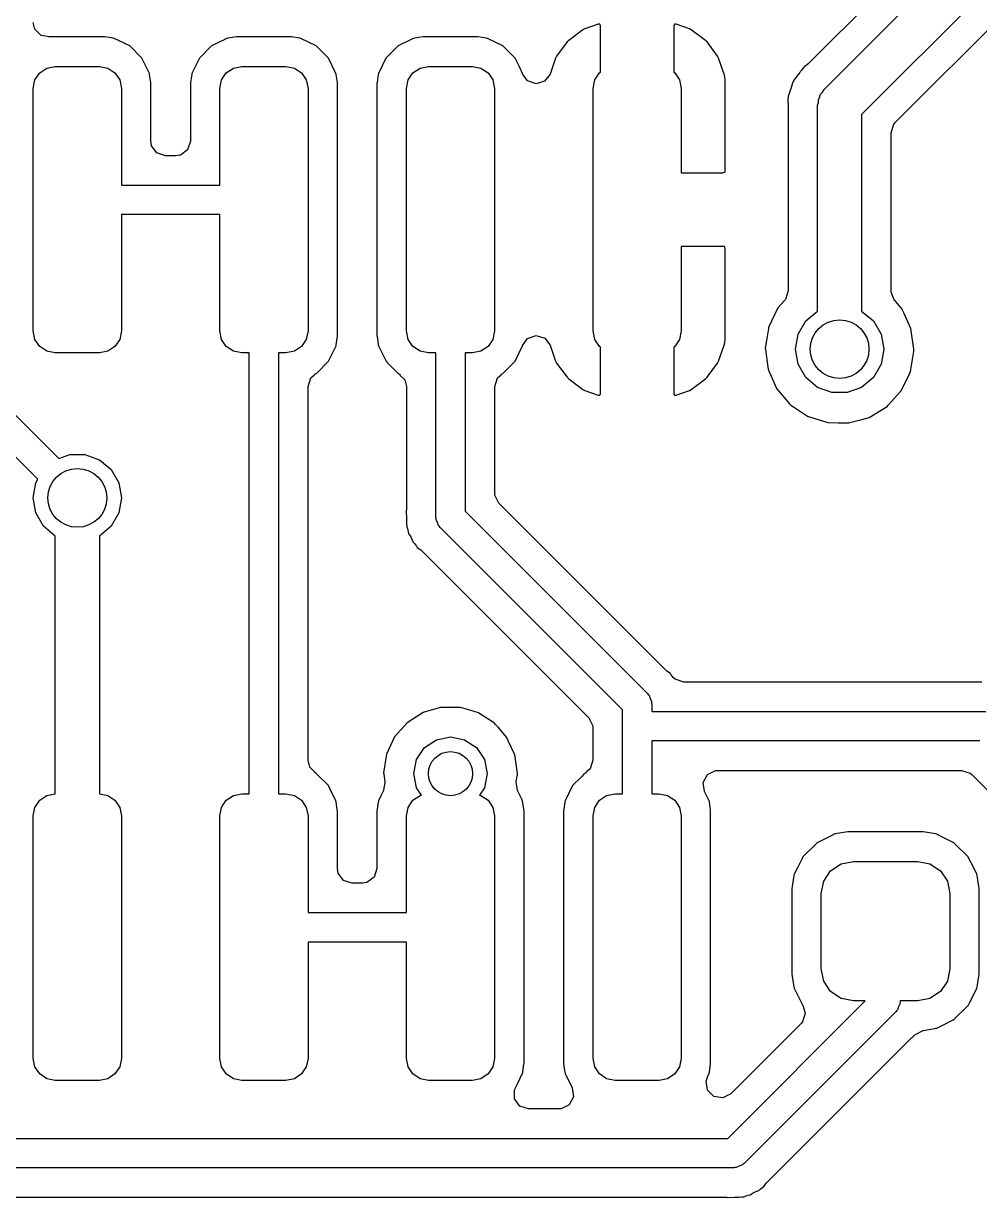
# Model space of a CAD drawing. Extents: x 0.04 to 2.01, y 0.04 to 5.04.
# Drawn here: x 1.1132 to 1.3694, y 0.8621 to 1.1766 of the extents above; entities that cross this region are included whole.
import ezdxf

# ---------------------------------------------------------------- set-up
doc = ezdxf.new("R2010")
doc.units = 0
doc.header["$MEASUREMENT"] = 0
doc.layers.add('BLACK', color=7, linetype='CONTINUOUS')

msp = doc.modelspace()

# ---------------------------------------------------------------- linework, layer by layer
at = {"layer": 'BLACK', "linetype": 'CONTINUOUS'}
for p, q in [((1.32771, 1.1589), (1.47693, 1.30811)), ((1.48355, 1.29803), (1.3378, 1.15228)), ((1.34683, 1.15015), (1.48568, 1.289)), ((1.35211, 1.19446), (1.32347, 1.16582)), ((1.11625, 1.17514), (1.11585, 1.17687)), ((1.26719, 1.17642), (1.26362, 1.17516)), ((1.26766, 1.17642), (1.26719, 1.17642)), ((1.2678, 1.17601), (1.26766, 1.17642)), ((1.28763, 1.17643), (1.28748, 1.17599)), ((1.28806, 1.17642), (1.28763, 1.17643)), ((1.29165, 1.17516), (1.28806, 1.17642)), ((1.11794, 1.17342), (1.11625, 1.17514)), ((1.12014, 1.17304), (1.11794, 1.17342)), ((1.26311, 1.17489), (1.2593, 1.17207)), ((1.26362, 1.17516), (1.26311, 1.17489)), ((1.2678, 1.16357), (1.2678, 1.17601)), ((1.28748, 1.17599), (1.28748, 1.16357)), ((1.29216, 1.17489), (1.29165, 1.17516)), ((1.29598, 1.17207), (1.29216, 1.17489)), ((1.12014, 1.173), (1.12014, 1.17304)), ((1.12028, 1.17301), (1.12014, 1.173)), ((1.12042, 1.17303), (1.12028, 1.17301)), ((1.13485, 1.17303), (1.12042, 1.17303)), ((1.13499, 1.17301), (1.13485, 1.17303)), ((1.13724, 1.17268), (1.13499, 1.17301)), ((1.13499, 1.17301), (1.13499, 1.17301)), ((1.13754, 1.17264), (1.13724, 1.17268)), ((1.13724, 1.17268), (1.13724, 1.17268)), ((1.14167, 1.17062), (1.13754, 1.17264)), ((1.14492, 1.16738), (1.14167, 1.17062)), ((1.16359, 1.17061), (1.16034, 1.16736)), ((1.16713, 1.17235), (1.16359, 1.17061)), ((1.16744, 1.1725), (1.16713, 1.17235)), ((1.16771, 1.17263), (1.16744, 1.1725)), ((1.16744, 1.1725), (1.16744, 1.1725)), ((1.16801, 1.17268), (1.16771, 1.17263)), ((1.17028, 1.17301), (1.16801, 1.17268)), ((1.16801, 1.17268), (1.16801, 1.17268)), ((1.17042, 1.17303), (1.17028, 1.17301)), ((1.17028, 1.17301), (1.17028, 1.17301)), ((1.18485, 1.17303), (1.17042, 1.17303)), ((1.18499, 1.17301), (1.18485, 1.17303)), ((1.18724, 1.17268), (1.18499, 1.17301)), ((1.18499, 1.17301), (1.18499, 1.17301)), ((1.18754, 1.17264), (1.18724, 1.17268)), ((1.18724, 1.17268), (1.18724, 1.17268)), ((1.19167, 1.17062), (1.18754, 1.17264)), ((1.19492, 1.16738), (1.19167, 1.17062)), ((1.21359, 1.17061), (1.21034, 1.16736)), ((1.21713, 1.17235), (1.21359, 1.17061)), ((1.21744, 1.1725), (1.21713, 1.17235)), ((1.21771, 1.17263), (1.21744, 1.1725)), ((1.21744, 1.1725), (1.21744, 1.1725)), ((1.21801, 1.17268), (1.21771, 1.17263)), ((1.22028, 1.17301), (1.21801, 1.17268)), ((1.21801, 1.17268), (1.21801, 1.17268)), ((1.22042, 1.17303), (1.22028, 1.17301)), ((1.22028, 1.17301), (1.22028, 1.17301)), ((1.23485, 1.17303), (1.22042, 1.17303)), ((1.23499, 1.17301), (1.23485, 1.17303)), ((1.23724, 1.17268), (1.23499, 1.17301)), ((1.23499, 1.17301), (1.23499, 1.17301)), ((1.23754, 1.17264), (1.23724, 1.17268)), ((1.23724, 1.17268), (1.23724, 1.17268)), ((1.24167, 1.17062), (1.23754, 1.17264)), ((1.24492, 1.16738), (1.24167, 1.17062)), ((1.25889, 1.17167), (1.25607, 1.16785)), ((1.2593, 1.17207), (1.25889, 1.17167)), ((1.29639, 1.17167), (1.29598, 1.17207)), ((1.2992, 1.16785), (1.29639, 1.17167)), ((1.14694, 1.16325), (1.14492, 1.16738)), ((1.16034, 1.16736), (1.15833, 1.16323)), ((1.19694, 1.16325), (1.19492, 1.16738)), ((1.21034, 1.16736), (1.20833, 1.16323)), ((1.24583, 1.16552), (1.24492, 1.16738)), ((1.2558, 1.16734), (1.25431, 1.16308)), ((1.25607, 1.16785), (1.2558, 1.16734)), ((1.29947, 1.16734), (1.2992, 1.16785)), ((1.30106, 1.16281), (1.29947, 1.16734)), ((1.11756, 1.16341), (1.11947, 1.16469)), ((1.11947, 1.16469), (1.12173, 1.16514)), ((1.12173, 1.16514), (1.13354, 1.16514)), ((1.13354, 1.16514), (1.1358, 1.16469)), ((1.1358, 1.16469), (1.13772, 1.16341)), ((1.16756, 1.16341), (1.16947, 1.16469)), ((1.16947, 1.16469), (1.17173, 1.16514)), ((1.17173, 1.16514), (1.18354, 1.16514)), ((1.18354, 1.16514), (1.1858, 1.16469)), ((1.1858, 1.16469), (1.18772, 1.16341)), ((1.21756, 1.16341), (1.21947, 1.16469)), ((1.21947, 1.16469), (1.22173, 1.16514)), ((1.22173, 1.16514), (1.23354, 1.16514)), ((1.23354, 1.16514), (1.2358, 1.16469)), ((1.2358, 1.16469), (1.23772, 1.16341)), ((1.24608, 1.16501), (1.24583, 1.16552)), ((1.24694, 1.16325), (1.24608, 1.16501)), ((1.32143, 1.16378), (1.32132, 1.16367)), ((1.32154, 1.16391), (1.32143, 1.16378)), ((1.32169, 1.16408), (1.32154, 1.16391)), ((1.32154, 1.16391), (1.32154, 1.16391)), ((1.32247, 1.16507), (1.32169, 1.16408)), ((1.32274, 1.16525), (1.32247, 1.16507)), ((1.32275, 1.16525), (1.32274, 1.16525)), ((1.32283, 1.1653), (1.32275, 1.16525)), ((1.32347, 1.16582), (1.32283, 1.1653)), ((1.11583, 1.15923), (1.11628, 1.16149)), ((1.11628, 1.16149), (1.11756, 1.16341)), ((1.13772, 1.16341), (1.139, 1.16149)), ((1.139, 1.16149), (1.13945, 1.15923)), ((1.14699, 1.16295), (1.14694, 1.16325)), ((1.14731, 1.16079), (1.14699, 1.16295)), ((1.14699, 1.16295), (1.14699, 1.16295)), ((1.14734, 1.16054), (1.14731, 1.16079)), ((1.15797, 1.16079), (1.15793, 1.16054)), ((1.15828, 1.16293), (1.15797, 1.16079)), ((1.15833, 1.16323), (1.15828, 1.16293)), ((1.15828, 1.16293), (1.15828, 1.16293)), ((1.16583, 1.15923), (1.16628, 1.16149)), ((1.16628, 1.16149), (1.16756, 1.16341)), ((1.18772, 1.16341), (1.189, 1.16149)), ((1.189, 1.16149), (1.18945, 1.15923)), ((1.19699, 1.16295), (1.19694, 1.16325)), ((1.19731, 1.16079), (1.19699, 1.16295)), ((1.19699, 1.16295), (1.19699, 1.16295)), ((1.19734, 1.16054), (1.19731, 1.16079)), ((1.20797, 1.16079), (1.20793, 1.16054)), ((1.20828, 1.16293), (1.20797, 1.16079)), ((1.20833, 1.16323), (1.20828, 1.16293)), ((1.20828, 1.16293), (1.20828, 1.16293)), ((1.21583, 1.15923), (1.21628, 1.16149)), ((1.21628, 1.16149), (1.21756, 1.16341)), ((1.23772, 1.16341), (1.239, 1.16149)), ((1.239, 1.16149), (1.23945, 1.15923)), ((1.24696, 1.16314), (1.24694, 1.16325)), ((1.24826, 1.16127), (1.24696, 1.16314)), ((1.25054, 1.16048), (1.24826, 1.16127)), ((1.25284, 1.16117), (1.25054, 1.16048)), ((1.25431, 1.16308), (1.25284, 1.16117)), ((1.26583, 1.15923), (1.26628, 1.16149)), ((1.26628, 1.16149), (1.26756, 1.16341)), ((1.26756, 1.16341), (1.2678, 1.16357)), ((1.28748, 1.16357), (1.28772, 1.16341)), ((1.28772, 1.16341), (1.289, 1.16149)), ((1.289, 1.16149), (1.28945, 1.15923)), ((1.30116, 1.16235), (1.30106, 1.16281)), ((1.30125, 1.16144), (1.30116, 1.16235)), ((1.30126, 1.16126), (1.30125, 1.16144)), ((1.30126, 1.13692), (1.30126, 1.16126)), ((1.31933, 1.16088), (1.31918, 1.1604)), ((1.3195, 1.16113), (1.31933, 1.16088)), ((1.31953, 1.16118), (1.3195, 1.16113)), ((1.31963, 1.16146), (1.31953, 1.16118)), ((1.32079, 1.16294), (1.31963, 1.16146)), ((1.3209, 1.16309), (1.32079, 1.16294)), ((1.3212, 1.1635), (1.3209, 1.16309)), ((1.32123, 1.16354), (1.3212, 1.1635)), ((1.32132, 1.16367), (1.32123, 1.16354)), ((1.32123, 1.16354), (1.32123, 1.16354)), ((1.11583, 1.09427), (1.11583, 1.15923)), ((1.13945, 1.15923), (1.13945, 1.13331)), ((1.14734, 1.1451), (1.14734, 1.16054)), ((1.15793, 1.16054), (1.15793, 1.1451)), ((1.16583, 1.13331), (1.16583, 1.15923)), ((1.18945, 1.15923), (1.18945, 1.09427)), ((1.19734, 1.09296), (1.19734, 1.16054)), ((1.20793, 1.16054), (1.20793, 1.09296)), ((1.21583, 1.09427), (1.21583, 1.15923)), ((1.23945, 1.15923), (1.23945, 1.09427)), ((1.26583, 1.09427), (1.26583, 1.15923)), ((1.28945, 1.15923), (1.28945, 1.13659)), ((1.31873, 1.1589), (1.31819, 1.15737)), ((1.31879, 1.15908), (1.31873, 1.1589)), ((1.31918, 1.1604), (1.31879, 1.15908)), ((1.32657, 1.15693), (1.32678, 1.15768)), ((1.32678, 1.15768), (1.32733, 1.15823)), ((1.32733, 1.15823), (1.32771, 1.1589)), ((1.31808, 1.15672), (1.31801, 1.15648)), ((1.31801, 1.15648), (1.31802, 1.15616)), ((1.31802, 1.15616), (1.31809, 1.15451)), ((1.31809, 1.15678), (1.31808, 1.15672)), ((1.31811, 1.15713), (1.31809, 1.15693)), ((1.31809, 1.15693), (1.31809, 1.15684)), ((1.31809, 1.15684), (1.31809, 1.15678)), ((1.31809, 1.15451), (1.31809, 1.15435)), ((1.31809, 1.15435), (1.31809, 1.10499)), ((1.31819, 1.15737), (1.31811, 1.15713)), ((1.32598, 1.15472), (1.32619, 1.15548)), ((1.32598, 1.0996), (1.32598, 1.15472)), ((1.32619, 1.15625), (1.32657, 1.15693)), ((1.32619, 1.15548), (1.32619, 1.15625)), ((1.3378, 1.15228), (1.3378, 1.0996)), ((1.34569, 1.14739), (1.34643, 1.14969)), ((1.34643, 1.14969), (1.34683, 1.15015)), ((1.14753, 1.14389), (1.14734, 1.1451)), ((1.15793, 1.1451), (1.15719, 1.14281)), ((1.34569, 1.10499), (1.34569, 1.14739)), ((1.14895, 1.14195), (1.14753, 1.14389)), ((1.15124, 1.1412), (1.14895, 1.14195)), ((1.15719, 1.14281), (1.15524, 1.14139)), ((1.15404, 1.1412), (1.15124, 1.1412)), ((1.15524, 1.14139), (1.15404, 1.1412)), ((1.28945, 1.13659), (1.30064, 1.13659)), ((1.30064, 1.13659), (1.30114, 1.13676)), ((1.30114, 1.13676), (1.30126, 1.13692)), ((1.13945, 1.13331), (1.16583, 1.13331)), ((1.16583, 1.12543), (1.13945, 1.12543)), ((1.13945, 1.12543), (1.13945, 1.09427)), ((1.16583, 1.09427), (1.16583, 1.12543)), ((1.30094, 1.11691), (1.28945, 1.11691)), ((1.28945, 1.11691), (1.28945, 1.09427)), ((1.3011, 1.11679), (1.30094, 1.11691)), ((1.30126, 1.11629), (1.3011, 1.11679)), ((1.30126, 1.09225), (1.30126, 1.11629)), ((1.31809, 1.10499), (1.31735, 1.1027)), ((1.3457, 1.10467), (1.34569, 1.10499)), ((1.34663, 1.10245), (1.3457, 1.10467)), ((1.31711, 1.10241), (1.31544, 1.10051)), ((1.31735, 1.1027), (1.31711, 1.10241)), ((1.34683, 1.10222), (1.34663, 1.10245)), ((1.34866, 1.1001), (1.34683, 1.10222)), ((1.31525, 1.1003), (1.31285, 1.09519)), ((1.31543, 1.10051), (1.31525, 1.1003)), ((1.31544, 1.10051), (1.31543, 1.10051)), ((1.32284, 1.09696), (1.32598, 1.0996)), ((1.3378, 1.0996), (1.34094, 1.09696)), ((1.34878, 1.09984), (1.34866, 1.1001)), ((1.34911, 1.09911), (1.34878, 1.09984)), ((1.34878, 1.09984), (1.34878, 1.09984)), ((1.351, 1.09496), (1.34911, 1.09911)), ((1.31281, 1.09492), (1.31239, 1.09222)), ((1.31285, 1.09519), (1.31281, 1.09492)), ((1.31281, 1.09492), (1.31281, 1.09492)), ((1.32079, 1.09341), (1.32284, 1.09696)), ((1.34094, 1.09696), (1.34299, 1.09341)), ((1.3518, 1.08937), (1.351, 1.09496)), ((1.11628, 1.09201), (1.11583, 1.09427)), ((1.11756, 1.0901), (1.11628, 1.09201)), ((1.139, 1.09201), (1.13772, 1.0901)), ((1.13945, 1.09427), (1.139, 1.09201)), ((1.16628, 1.09201), (1.16583, 1.09427)), ((1.16756, 1.0901), (1.16628, 1.09201)), ((1.189, 1.09201), (1.18772, 1.0901)), ((1.18945, 1.09427), (1.189, 1.09201)), ((1.19699, 1.09057), (1.19732, 1.09282)), ((1.19732, 1.09282), (1.19734, 1.09296)), ((1.19732, 1.09282), (1.19732, 1.09282)), ((1.20793, 1.09296), (1.20795, 1.09282)), ((1.20795, 1.09282), (1.20795, 1.09282)), ((1.20795, 1.09282), (1.20828, 1.09057)), ((1.21628, 1.09201), (1.21583, 1.09427)), ((1.21756, 1.0901), (1.21628, 1.09201)), ((1.239, 1.09201), (1.23772, 1.0901)), ((1.23945, 1.09427), (1.239, 1.09201)), ((1.24696, 1.09037), (1.24829, 1.09225)), ((1.24829, 1.09225), (1.25057, 1.09303)), ((1.25057, 1.09303), (1.25287, 1.09232)), ((1.25287, 1.09232), (1.25431, 1.09042)), ((1.26628, 1.09201), (1.26583, 1.09427)), ((1.26756, 1.0901), (1.26628, 1.09201)), ((1.289, 1.09201), (1.28772, 1.0901)), ((1.28945, 1.09427), (1.289, 1.09201)), ((1.30116, 1.09115), (1.30125, 1.09206)), ((1.30125, 1.09206), (1.30126, 1.09225)), ((1.31239, 1.09222), (1.31198, 1.08961)), ((1.32008, 1.08937), (1.32079, 1.09341)), ((1.34299, 1.09341), (1.3437, 1.08937)), ((1.11947, 1.08882), (1.11756, 1.0901)), ((1.12173, 1.08837), (1.11947, 1.08882)), ((1.13354, 1.08837), (1.12173, 1.08837)), ((1.1358, 1.08882), (1.13354, 1.08837)), ((1.13772, 1.0901), (1.1358, 1.08882)), ((1.16947, 1.08882), (1.16756, 1.0901)), ((1.17173, 1.08837), (1.16947, 1.08882)), ((1.1737, 1.08837), (1.17173, 1.08837)), ((1.1737, 0.970256), (1.1737, 1.08837)), ((1.18354, 1.08837), (1.18157, 1.08837)), ((1.18157, 1.08837), (1.18157, 0.970256)), ((1.1858, 1.08882), (1.18354, 1.08837)), ((1.18772, 1.0901), (1.1858, 1.08882)), ((1.19493, 1.08615), (1.19695, 1.09027)), ((1.19695, 1.09027), (1.19699, 1.09057)), ((1.19699, 1.09057), (1.19699, 1.09057)), ((1.20828, 1.09057), (1.20833, 1.09025)), ((1.20833, 1.09025), (1.21036, 1.08613)), ((1.21947, 1.08882), (1.21756, 1.0901)), ((1.22173, 1.08837), (1.21947, 1.08882)), ((1.2237, 1.08837), (1.22173, 1.08837)), ((1.2237, 1.04437), (1.2237, 1.08837)), ((1.23354, 1.08837), (1.23157, 1.08837)), ((1.23157, 1.08837), (1.23157, 1.046)), ((1.2358, 1.08882), (1.23354, 1.08837)), ((1.23772, 1.0901), (1.2358, 1.08882)), ((1.24493, 1.08615), (1.24695, 1.09027)), ((1.24695, 1.09027), (1.24696, 1.09037)), ((1.25431, 1.09042), (1.2558, 1.08616)), ((1.2678, 1.08994), (1.26756, 1.0901)), ((1.2678, 1.07752), (1.2678, 1.08994)), ((1.28772, 1.0901), (1.28748, 1.08994)), ((1.28748, 1.08994), (1.28748, 1.07749)), ((1.29947, 1.08616), (1.30106, 1.09069)), ((1.30106, 1.09069), (1.30116, 1.09115)), ((1.31198, 1.08961), (1.31202, 1.08934)), ((1.31202, 1.08934), (1.31202, 1.08934)), ((1.31202, 1.08934), (1.31239, 1.08653)), ((1.32079, 1.08533), (1.32008, 1.08937)), ((1.3437, 1.08937), (1.34299, 1.08533)), ((1.35096, 1.08396), (1.35177, 1.08874)), ((1.35177, 1.08874), (1.35179, 1.08888)), ((1.35177, 1.08874), (1.35177, 1.08874)), ((1.35179, 1.08888), (1.3518, 1.08937)), ((1.19169, 1.0829), (1.19493, 1.08615)), ((1.21036, 1.08613), (1.21059, 1.0859)), ((1.21059, 1.0859), (1.21085, 1.08563)), ((1.21085, 1.08563), (1.21361, 1.08288)), ((1.24169, 1.0829), (1.24493, 1.08615)), ((1.2558, 1.08616), (1.25607, 1.08565)), ((1.25607, 1.08565), (1.25889, 1.08184)), ((1.29639, 1.08184), (1.2992, 1.08565)), ((1.2992, 1.08565), (1.29947, 1.08616)), ((1.31239, 1.08653), (1.31272, 1.08402)), ((1.32284, 1.08178), (1.32079, 1.08533)), ((1.34299, 1.08533), (1.34094, 1.08178)), ((1.19021, 1.08167), (1.19119, 1.08249)), ((1.19114, 1.08257), (1.1914, 1.08275)), ((1.19119, 1.08249), (1.19114, 1.08257)), ((1.1914, 1.08275), (1.19169, 1.0829)), ((1.21361, 1.08288), (1.2139, 1.08274)), ((1.2139, 1.08274), (1.21416, 1.08255)), ((1.21416, 1.08255), (1.21408, 1.08244)), ((1.21408, 1.08244), (1.21535, 1.0812)), ((1.24021, 1.08167), (1.24119, 1.08249)), ((1.24114, 1.08257), (1.2414, 1.08275)), ((1.24119, 1.08249), (1.24114, 1.08257)), ((1.2414, 1.08275), (1.24169, 1.0829)), ((1.31272, 1.08402), (1.31283, 1.08376)), ((1.31283, 1.08376), (1.31283, 1.08376)), ((1.31283, 1.08376), (1.31487, 1.07912)), ((1.34839, 1.07824), (1.35061, 1.08281)), ((1.35061, 1.08281), (1.35073, 1.08307)), ((1.35073, 1.08307), (1.35085, 1.08332)), ((1.35085, 1.08332), (1.35096, 1.08396)), ((1.18947, 1.07938), (1.19021, 1.08167)), ((1.18947, 0.979248), (1.18947, 1.07938)), ((1.21535, 1.0812), (1.21581, 1.07937)), ((1.21581, 1.07937), (1.21581, 1.04648)), ((1.23947, 1.07938), (1.24021, 1.08167)), ((1.23947, 1.05089), (1.23947, 1.07938)), ((1.25889, 1.08184), (1.2593, 1.08143)), ((1.2593, 1.08143), (1.26311, 1.07861)), ((1.29216, 1.07861), (1.29598, 1.08143)), ((1.29598, 1.08143), (1.29639, 1.08184)), ((1.31487, 1.07912), (1.31499, 1.07885)), ((1.31499, 1.07885), (1.31647, 1.07708)), ((1.32598, 1.07914), (1.32284, 1.08178)), ((1.32984, 1.07774), (1.32598, 1.07914)), ((1.3378, 1.07914), (1.33394, 1.07774)), ((1.34094, 1.08178), (1.3378, 1.07914)), ((1.26311, 1.07861), (1.26362, 1.07834)), ((1.26362, 1.07834), (1.26721, 1.07708)), ((1.26721, 1.07708), (1.26764, 1.07707)), ((1.26764, 1.07707), (1.26779, 1.07749)), ((1.26779, 1.07749), (1.2678, 1.07752)), ((1.28748, 1.07749), (1.28761, 1.07708)), ((1.28761, 1.07708), (1.28808, 1.07709)), ((1.28808, 1.07709), (1.29165, 1.07834)), ((1.29165, 1.07834), (1.29216, 1.07861)), ((1.31647, 1.07708), (1.31844, 1.07474)), ((1.33394, 1.07774), (1.32984, 1.07774)), ((1.3449, 1.07438), (1.34821, 1.07803)), ((1.34821, 1.07803), (1.34839, 1.07824)), ((1.10795, 1.07478), (1.12264, 1.06009)), ((1.31844, 1.07474), (1.31844, 1.07474)), ((1.31844, 1.07474), (1.31862, 1.07453)), ((1.31862, 1.07453), (1.31885, 1.07438)), ((1.31885, 1.07438), (1.31885, 1.07438)), ((1.31885, 1.07438), (1.31955, 1.07391)), ((1.31955, 1.07391), (1.32332, 1.0714)), ((1.3398, 1.0711), (1.34461, 1.07405)), ((1.34461, 1.07405), (1.3449, 1.07438)), ((1.11708, 1.05451), (1.10123, 1.07037)), ((1.32332, 1.0714), (1.32693, 1.07028)), ((1.32693, 1.07028), (1.32844, 1.0698)), ((1.32844, 1.0698), (1.32844, 1.0698)), ((1.32844, 1.0698), (1.32871, 1.06972)), ((1.32871, 1.06972), (1.33153, 1.06967)), ((1.33153, 1.06967), (1.33407, 1.06962)), ((1.33407, 1.06962), (1.33407, 1.06962)), ((1.33407, 1.06962), (1.33435, 1.06962)), ((1.33435, 1.06962), (1.33462, 1.06969)), ((1.33462, 1.06969), (1.33785, 1.07057)), ((1.33462, 1.06969), (1.33462, 1.06969)), ((1.33785, 1.07057), (1.3398, 1.0711)), ((1.12264, 1.06009), (1.12559, 1.06116)), ((1.12559, 1.06116), (1.12969, 1.06116)), ((1.12969, 1.06116), (1.13354, 1.05976)), ((1.13354, 1.05976), (1.13669, 1.05712)), ((1.13669, 1.05712), (1.13874, 1.05357)), ((1.11654, 1.05357), (1.11708, 1.05451)), ((1.11583, 1.04953), (1.11654, 1.05357)), ((1.13874, 1.05357), (1.13945, 1.04953)), ((1.23952, 1.05028), (1.23947, 1.05089)), ((1.11654, 1.04549), (1.11583, 1.04953)), ((1.13945, 1.04953), (1.13874, 1.04549)), ((1.24061, 1.04813), (1.23952, 1.05028)), ((1.28524, 1.0035), (1.24061, 1.04813)), ((1.11859, 1.04194), (1.11654, 1.04549)), ((1.13874, 1.04549), (1.13669, 1.04194)), ((1.2158, 1.04631), (1.21573, 1.04613)), ((1.21573, 1.04613), (1.21574, 1.04577)), ((1.21574, 1.04577), (1.2158, 1.04418)), ((1.21581, 1.04648), (1.2158, 1.04631)), ((1.2238, 1.04407), (1.2237, 1.04437)), ((1.23157, 1.046), (1.28042, 0.997154)), ((1.12173, 1.0393), (1.11859, 1.04194)), ((1.13669, 1.04194), (1.13354, 1.0393)), ((1.2158, 1.04418), (1.21581, 1.04404)), ((1.21581, 1.04404), (1.21581, 1.04327)), ((1.21581, 1.04327), (1.21584, 1.0431)), ((1.21584, 1.0431), (1.21585, 1.04289)), ((1.21585, 1.04289), (1.2159, 1.04172)), ((1.2159, 1.04172), (1.21604, 1.04139)), ((1.21604, 1.04139), (1.21604, 1.04139)), ((1.21604, 1.04139), (1.21608, 1.04131)), ((1.21608, 1.04131), (1.21633, 1.04048)), ((1.22375, 1.04375), (1.2238, 1.04407)), ((1.22417, 1.04293), (1.22375, 1.04375)), ((1.22445, 1.04206), (1.22417, 1.04293)), ((1.22471, 1.04187), (1.22445, 1.04206)), ((1.22485, 1.04159), (1.22471, 1.04187)), ((1.2737, 0.992739), (1.22485, 1.04159)), ((1.12173, 0.970256), (1.12173, 1.0393)), ((1.13354, 1.0393), (1.13354, 0.970256)), ((1.21633, 1.04048), (1.21641, 1.04004)), ((1.21641, 1.04004), (1.21696, 1.03914)), ((1.21696, 1.03914), (1.21722, 1.03864)), ((1.21722, 1.03864), (1.21764, 1.03767)), ((1.21764, 1.03767), (1.21779, 1.03748)), ((1.21779, 1.03748), (1.21797, 1.03731)), ((1.21797, 1.03731), (1.21853, 1.0366)), ((1.21853, 1.0366), (1.21872, 1.03629)), ((1.21872, 1.03629), (1.21964, 1.03559)), ((1.21964, 1.03559), (1.22003, 1.03524)), ((1.22003, 1.03524), (1.26467, 0.990611)), ((1.28564, 1.00315), (1.28524, 1.0035)), ((1.28655, 1.00245), (1.28564, 1.00315)), ((1.28674, 1.00215), (1.28655, 1.00245)), ((1.28675, 1.00214), (1.28674, 1.00215)), ((1.28731, 1.00143), (1.28675, 1.00214)), ((1.2874, 1.00134), (1.28731, 1.00143)), ((1.28787, 1.00094), (1.2874, 1.00134)), ((1.29016, 1.0002), (1.28787, 1.00094)), ((1.37001, 1.0002), (1.29016, 1.0002)), ((1.28042, 0.997154), (1.28057, 0.996871)), ((1.28057, 0.996871), (1.28082, 0.996684)), ((1.28082, 0.996684), (1.28111, 0.995807)), ((1.28111, 0.995807), (1.28153, 0.994986)), ((1.28153, 0.994986), (1.28148, 0.994672)), ((1.28148, 0.994672), (1.28157, 0.99437)), ((1.28157, 0.99437), (1.28157, 0.992303)), ((1.22032, 0.992026), (1.21602, 0.989315)), ((1.22059, 0.992102), (1.22032, 0.992026)), ((1.22494, 0.993346), (1.22059, 0.992102)), ((1.22059, 0.992102), (1.22059, 0.992102)), ((1.22521, 0.993422), (1.22494, 0.993346)), ((1.22494, 0.993346), (1.22494, 0.993346)), ((1.22548, 0.99342), (1.22521, 0.993422)), ((1.22727, 0.99341), (1.22548, 0.99342)), ((1.23029, 0.993391), (1.22727, 0.99341)), ((1.23283, 0.992631), (1.23029, 0.993391)), ((1.23489, 0.992015), (1.23283, 0.992631)), ((1.23515, 0.991935), (1.23489, 0.992015)), ((1.23489, 0.992015), (1.23489, 0.992015)), ((1.23552, 0.9917), (1.23515, 0.991935)), ((1.23918, 0.989323), (1.23552, 0.9917)), ((1.2737, 0.970256), (1.2737, 0.992739)), ((1.28157, 0.992303), (1.37108, 0.992303)), ((1.21602, 0.989315), (1.21266, 0.985507)), ((1.23942, 0.989172), (1.23918, 0.989323)), ((1.23918, 0.989323), (1.23918, 0.989323)), ((1.2396, 0.988962), (1.23942, 0.989172)), ((1.24036, 0.988072), (1.2396, 0.988962)), ((1.2396, 0.988962), (1.2396, 0.988962)), ((1.24273, 0.985323), (1.24036, 0.988072)), ((1.26467, 0.990611), (1.26576, 0.988465)), ((1.26576, 0.988465), (1.26581, 0.987855)), ((1.26581, 0.987855), (1.26581, 0.979243)), ((1.21266, 0.985507), (1.2105, 0.980908)), ((1.22068, 0.982629), (1.22387, 0.984763)), ((1.22387, 0.984763), (1.22764, 0.985512)), ((1.22764, 0.985512), (1.2314, 0.984763)), ((1.2314, 0.984763), (1.2346, 0.982629)), ((1.24285, 0.98507), (1.24273, 0.985323)), ((1.24321, 0.984281), (1.24285, 0.98507)), ((1.24285, 0.98507), (1.24285, 0.98507)), ((1.21854, 0.979436), (1.22068, 0.982629)), ((1.2346, 0.982629), (1.23673, 0.979436)), ((1.24484, 0.980698), (1.24321, 0.984281)), ((1.36945, 0.984429), (1.28157, 0.984429)), ((1.28157, 0.984429), (1.28157, 0.970256)), ((1.18992, 0.977418), (1.18947, 0.979248)), ((1.2105, 0.980908), (1.20972, 0.975888)), ((1.2178, 0.975669), (1.21854, 0.979436)), ((1.23673, 0.979436), (1.23748, 0.975669)), ((1.24556, 0.975669), (1.24484, 0.980698)), ((1.26581, 0.979243), (1.26506, 0.976952)), ((1.1912, 0.976187), (1.18992, 0.977418)), ((1.19112, 0.976068), (1.1912, 0.976187)), ((1.19138, 0.975881), (1.19112, 0.976068)), ((1.19167, 0.97574), (1.19138, 0.975881)), ((1.19492, 0.972494), (1.19167, 0.97574)), ((1.20972, 0.975888), (1.20976, 0.975613)), ((1.20976, 0.975613), (1.20976, 0.975613)), ((1.20976, 0.975613), (1.21005, 0.973354)), ((1.21854, 0.971903), (1.2178, 0.975669)), ((1.23748, 0.975669), (1.23673, 0.971903)), ((1.24525, 0.973471), (1.24553, 0.975083)), ((1.24553, 0.975083), (1.24555, 0.975231)), ((1.24555, 0.975519), (1.24556, 0.975669)), ((1.24555, 0.975394), (1.24555, 0.975519)), ((1.24555, 0.975231), (1.24555, 0.975394)), ((1.26336, 0.975498), (1.26269, 0.974828)), ((1.26359, 0.975726), (1.26336, 0.975498)), ((1.26388, 0.975868), (1.26359, 0.975726)), ((1.26414, 0.976055), (1.26388, 0.975868)), ((1.26506, 0.976952), (1.26409, 0.97613)), ((1.26409, 0.97613), (1.26414, 0.976055)), ((1.29535, 0.973305), (1.29648, 0.975434)), ((1.29648, 0.975434), (1.29864, 0.976496)), ((1.29864, 0.976496), (1.29919, 0.976535)), ((1.29919, 0.976535), (1.36457, 0.976535)), ((1.36457, 0.976535), (1.36686, 0.975791)), ((1.36686, 0.975791), (1.36732, 0.975394)), ((1.36732, 0.975394), (1.38397, 0.95875)), ((1.19531, 0.971702), (1.19492, 0.972494)), ((1.21005, 0.973354), (1.20969, 0.971137)), ((1.21989, 0.969889), (1.21854, 0.971903)), ((1.23673, 0.971903), (1.23539, 0.969889)), ((1.2456, 0.971107), (1.24525, 0.973471)), ((1.26034, 0.972474), (1.25833, 0.968347)), ((1.26269, 0.974828), (1.26034, 0.972474)), ((1.29569, 0.97092), (1.29535, 0.973305)), ((1.11756, 0.968526), (1.11947, 0.969806)), ((1.11947, 0.969806), (1.12173, 0.970256)), ((1.13354, 0.970256), (1.1358, 0.969806)), ((1.1358, 0.969806), (1.13772, 0.968526)), ((1.16756, 0.968526), (1.16947, 0.969806)), ((1.16947, 0.969806), (1.17173, 0.970256)), ((1.17173, 0.970256), (1.1737, 0.970256)), ((1.18157, 0.970256), (1.18354, 0.970256)), ((1.18354, 0.970256), (1.1858, 0.969806)), ((1.1858, 0.969806), (1.18772, 0.968526)), ((1.19676, 0.968739), (1.19531, 0.971702)), ((1.19694, 0.968371), (1.19676, 0.968739)), ((1.20898, 0.969681), (1.20833, 0.968347)), ((1.20969, 0.971137), (1.20898, 0.969681)), ((1.21756, 0.968526), (1.21947, 0.969806)), ((1.21947, 0.969806), (1.21989, 0.969889)), ((1.23539, 0.969889), (1.2358, 0.969806)), ((1.2358, 0.969806), (1.23772, 0.968526)), ((1.24681, 0.968642), (1.2456, 0.971107)), ((1.26756, 0.968526), (1.26947, 0.969806)), ((1.26947, 0.969806), (1.27173, 0.970256)), ((1.27173, 0.970256), (1.2737, 0.970256)), ((1.28157, 0.970256), (1.28354, 0.970256)), ((1.28354, 0.970256), (1.2858, 0.969806)), ((1.2858, 0.969806), (1.28772, 0.968526)), ((1.29676, 0.968739), (1.29569, 0.97092)), ((1.29694, 0.968371), (1.29676, 0.968739)), ((1.11583, 0.96435), (1.11628, 0.96661)), ((1.11628, 0.96661), (1.11756, 0.968526)), ((1.13772, 0.968526), (1.139, 0.96661)), ((1.139, 0.96661), (1.13945, 0.96435)), ((1.16583, 0.96435), (1.16628, 0.96661)), ((1.16628, 0.96661), (1.16756, 0.968526)), ((1.18772, 0.968526), (1.189, 0.96661)), ((1.189, 0.96661), (1.18945, 0.96435)), ((1.19699, 0.968071), (1.19694, 0.968371)), ((1.19729, 0.966), (1.19699, 0.968071)), ((1.19699, 0.968071), (1.19699, 0.968071)), ((1.19734, 0.965658), (1.19729, 0.966)), ((1.19734, 0.950217), (1.19734, 0.965658)), ((1.208, 0.966123), (1.20793, 0.965658)), ((1.20793, 0.965658), (1.20793, 0.950217)), ((1.20828, 0.968048), (1.208, 0.966123)), ((1.20833, 0.968347), (1.20828, 0.968048)), ((1.20828, 0.968048), (1.20828, 0.968048)), ((1.21583, 0.96435), (1.21628, 0.96661)), ((1.21628, 0.96661), (1.21756, 0.968526)), ((1.23772, 0.968526), (1.239, 0.96661)), ((1.239, 0.96661), (1.23945, 0.96435)), ((1.24694, 0.968371), (1.24681, 0.968642)), ((1.24681, 0.968642), (1.24681, 0.968642)), ((1.24712, 0.967197), (1.24694, 0.968371)), ((1.24728, 0.966108), (1.24712, 0.967197)), ((1.24734, 0.965658), (1.24728, 0.966108)), ((1.24734, 0.898082), (1.24734, 0.965658)), ((1.258, 0.966123), (1.25793, 0.965658)), ((1.25793, 0.965658), (1.25793, 0.898082)), ((1.25828, 0.968048), (1.258, 0.966123)), ((1.25833, 0.968347), (1.25828, 0.968048)), ((1.25828, 0.968048), (1.25828, 0.968048)), ((1.26583, 0.96435), (1.26628, 0.96661)), ((1.26628, 0.96661), (1.26756, 0.968526)), ((1.28772, 0.968526), (1.289, 0.96661)), ((1.289, 0.96661), (1.28945, 0.96435)), ((1.29699, 0.968071), (1.29694, 0.968371)), ((1.29729, 0.966), (1.29699, 0.968071)), ((1.29699, 0.968071), (1.29699, 0.968071)), ((1.29734, 0.965658), (1.29729, 0.966)), ((1.29734, 0.898082), (1.29734, 0.965658)), ((1.11583, 0.89939), (1.11583, 0.96435)), ((1.13945, 0.96435), (1.13945, 0.89939)), ((1.16583, 0.89939), (1.16583, 0.96435)), ((1.18945, 0.96435), (1.18945, 0.938425)), ((1.21583, 0.938425), (1.21583, 0.96435)), ((1.23945, 0.96435), (1.23945, 0.89939)), ((1.26583, 0.89939), (1.26583, 0.96435)), ((1.28945, 0.96435), (1.28945, 0.89939)), ((1.33014, 0.959308), (1.32603, 0.957212)), ((1.33042, 0.959447), (1.33014, 0.959308)), ((1.33014, 0.959308), (1.33014, 0.959308)), ((1.33072, 0.959495), (1.33042, 0.959447)), ((1.33413, 0.960035), (1.33072, 0.959495)), ((1.33072, 0.959495), (1.33072, 0.959495)), ((1.33428, 0.960059), (1.33413, 0.960035)), ((1.33413, 0.960035), (1.33413, 0.960035)), ((1.3541, 0.960059), (1.33428, 0.960059)), ((1.35426, 0.960035), (1.3541, 0.960059)), ((1.35767, 0.959495), (1.35426, 0.960035)), ((1.35426, 0.960035), (1.35426, 0.960035)), ((1.35797, 0.959447), (1.35767, 0.959495)), ((1.35767, 0.959495), (1.35767, 0.959495)), ((1.35824, 0.959308), (1.35797, 0.959447)), ((1.36235, 0.957212), (1.35824, 0.959308)), ((1.35824, 0.959308), (1.35824, 0.959308)), ((1.32576, 0.957073), (1.32206, 0.953376)), ((1.32603, 0.957212), (1.32576, 0.957073)), ((1.32603, 0.957212), (1.32603, 0.957212)), ((1.36263, 0.957073), (1.36235, 0.957212)), ((1.36235, 0.957212), (1.36235, 0.957212)), ((1.36633, 0.953376), (1.36263, 0.957073)), ((1.32192, 0.953103), (1.32066, 0.950619)), ((1.32206, 0.953376), (1.32192, 0.953103)), ((1.32192, 0.953103), (1.32192, 0.953103)), ((1.36646, 0.953103), (1.36633, 0.953376)), ((1.36773, 0.950619), (1.36646, 0.953103)), ((1.36646, 0.953103), (1.36646, 0.953103)), ((1.19753, 0.949012), (1.19734, 0.950217)), ((1.20793, 0.950217), (1.20719, 0.947926)), ((1.32066, 0.950619), (1.31969, 0.948717)), ((1.32949, 0.949643), (1.33228, 0.95151)), ((1.33228, 0.95151), (1.33558, 0.952165)), ((1.33558, 0.952165), (1.35281, 0.952165)), ((1.35281, 0.952165), (1.3561, 0.95151)), ((1.3561, 0.95151), (1.35889, 0.949643)), ((1.3687, 0.948717), (1.36773, 0.950619)), ((1.19895, 0.947063), (1.19753, 0.949012)), ((1.20124, 0.946319), (1.19895, 0.947063)), ((1.20719, 0.947926), (1.20524, 0.94651)), ((1.31964, 0.948414), (1.31916, 0.945393)), ((1.31969, 0.948717), (1.31964, 0.948414)), ((1.31964, 0.948414), (1.31964, 0.948414)), ((1.32697, 0.943553), (1.32762, 0.946849)), ((1.32762, 0.946849), (1.32949, 0.949643)), ((1.35889, 0.949643), (1.36076, 0.946849)), ((1.36076, 0.946849), (1.36142, 0.943553)), ((1.36875, 0.948414), (1.3687, 0.948717)), ((1.36923, 0.945393), (1.36875, 0.948414)), ((1.36875, 0.948414), (1.36875, 0.948414)), ((1.20404, 0.946319), (1.20124, 0.946319)), ((1.20524, 0.94651), (1.20404, 0.946319)), ((1.31916, 0.945393), (1.31907, 0.944852)), ((1.31907, 0.944852), (1.31907, 0.922077)), ((1.36931, 0.944852), (1.36923, 0.945393)), ((1.36931, 0.922077), (1.36931, 0.944852)), ((1.32697, 0.923376), (1.32697, 0.943553)), ((1.36142, 0.943553), (1.36142, 0.923376)), ((1.18945, 0.938425), (1.21583, 0.938425)), ((1.21583, 0.930551), (1.18945, 0.930551)), ((1.18945, 0.930551), (1.18945, 0.89939)), ((1.21583, 0.89939), (1.21583, 0.930551)), ((1.31907, 0.922077), (1.3191, 0.921926)), ((1.3191, 0.921926), (1.3191, 0.921926)), ((1.3191, 0.921926), (1.31963, 0.918542)), ((1.32762, 0.92008), (1.32697, 0.923376)), ((1.36142, 0.923376), (1.36076, 0.92008)), ((1.36875, 0.918542), (1.36929, 0.921926)), ((1.36929, 0.921926), (1.36931, 0.922077)), ((1.36929, 0.921926), (1.36929, 0.921926)), ((1.31963, 0.918542), (1.31969, 0.918212)), ((1.32949, 0.917286), (1.32762, 0.92008)), ((1.36076, 0.92008), (1.35889, 0.917286)), ((1.3687, 0.918212), (1.36875, 0.918542)), ((1.31969, 0.918212), (1.32195, 0.913762)), ((1.33228, 0.915419), (1.32949, 0.917286)), ((1.33558, 0.914764), (1.33228, 0.915419)), ((1.3561, 0.915419), (1.35281, 0.914764)), ((1.35889, 0.917286), (1.3561, 0.915419)), ((1.36668, 0.914249), (1.36856, 0.917939)), ((1.36856, 0.917939), (1.3687, 0.918212)), ((1.36856, 0.917939), (1.36856, 0.917939)), ((1.30191, 0.877953), (1.33872, 0.914764)), ((1.32195, 0.913762), (1.32195, 0.913762)), ((1.32195, 0.913762), (1.32206, 0.913553)), ((1.32206, 0.913553), (1.32203, 0.913536)), ((1.32203, 0.913536), (1.32269, 0.911506)), ((1.33872, 0.914764), (1.33558, 0.914764)), ((1.34712, 0.912164), (1.34698, 0.911881)), ((1.34738, 0.912351), (1.34712, 0.912164)), ((1.34766, 0.913228), (1.34738, 0.912351)), ((1.34808, 0.914049), (1.34766, 0.913228)), ((1.34813, 0.914665), (1.34803, 0.914363)), ((1.34803, 0.914363), (1.34808, 0.914049)), ((1.35281, 0.914764), (1.34813, 0.914764)), ((1.34813, 0.914764), (1.34813, 0.914665)), ((1.36263, 0.909856), (1.36633, 0.913553)), ((1.36633, 0.913553), (1.36668, 0.914249)), ((1.34698, 0.911881), (1.30633, 0.871232)), ((1.32194, 0.909215), (1.32155, 0.90875)), ((1.32269, 0.911506), (1.32194, 0.909215)), ((1.35955, 0.908288), (1.36235, 0.909717)), ((1.36235, 0.909717), (1.36263, 0.909856)), ((1.36235, 0.909717), (1.36235, 0.909717)), ((1.32155, 0.90875), (1.30272, 0.88992)), ((1.35201, 0.905696), (1.35426, 0.906895)), ((1.35426, 0.906895), (1.35739, 0.907391)), ((1.35739, 0.907391), (1.35767, 0.907434)), ((1.35767, 0.907434), (1.35797, 0.907482)), ((1.35767, 0.907434), (1.35767, 0.907434)), ((1.35797, 0.907482), (1.35955, 0.908288)), ((1.31267, 0.866411), (1.35107, 0.90481)), ((1.35107, 0.90481), (1.35119, 0.904917)), ((1.35119, 0.904917), (1.35137, 0.905003)), ((1.35137, 0.905003), (1.35201, 0.905696)), ((1.11628, 0.89713), (1.11583, 0.89939)), ((1.11756, 0.895214), (1.11628, 0.89713)), ((1.139, 0.89713), (1.13772, 0.895214)), ((1.13945, 0.89939), (1.139, 0.89713)), ((1.16628, 0.89713), (1.16583, 0.89939)), ((1.16756, 0.895214), (1.16628, 0.89713)), ((1.189, 0.89713), (1.18772, 0.895214)), ((1.18945, 0.89939), (1.189, 0.89713)), ((1.21628, 0.89713), (1.21583, 0.89939)), ((1.21756, 0.895214), (1.21628, 0.89713)), ((1.239, 0.89713), (1.23772, 0.895214)), ((1.23945, 0.89939), (1.239, 0.89713)), ((1.24699, 0.895692), (1.24732, 0.897942)), ((1.24732, 0.897942), (1.24734, 0.898082)), ((1.24732, 0.897942), (1.24732, 0.897942)), ((1.25793, 0.898082), (1.25795, 0.897941)), ((1.25795, 0.897941), (1.25795, 0.897941)), ((1.25795, 0.897941), (1.25822, 0.896108)), ((1.26628, 0.89713), (1.26583, 0.89939)), ((1.26756, 0.895214), (1.26628, 0.89713)), ((1.289, 0.89713), (1.28772, 0.895214)), ((1.28945, 0.89939), (1.289, 0.89713)), ((1.29699, 0.895692), (1.29732, 0.897942)), ((1.29732, 0.897942), (1.29734, 0.898082)), ((1.29732, 0.897942), (1.29732, 0.897942)), ((1.11947, 0.893934), (1.11756, 0.895214)), ((1.12173, 0.893484), (1.11947, 0.893934)), ((1.13354, 0.893484), (1.12173, 0.893484)), ((1.1358, 0.893934), (1.13354, 0.893484)), ((1.13772, 0.895214), (1.1358, 0.893934)), ((1.16947, 0.893934), (1.16756, 0.895214)), ((1.17173, 0.893484), (1.16947, 0.893934)), ((1.18354, 0.893484), (1.17173, 0.893484)), ((1.1858, 0.893934), (1.18354, 0.893484)), ((1.18772, 0.895214), (1.1858, 0.893934)), ((1.21947, 0.893934), (1.21756, 0.895214)), ((1.22173, 0.893484), (1.21947, 0.893934)), ((1.23354, 0.893484), (1.22173, 0.893484)), ((1.2358, 0.893934), (1.23354, 0.893484)), ((1.23772, 0.895214), (1.2358, 0.893934)), ((1.2455, 0.892427), (1.24695, 0.895393)), ((1.24695, 0.895393), (1.24699, 0.895692)), ((1.24699, 0.895692), (1.24699, 0.895692)), ((1.25822, 0.896108), (1.25833, 0.89537)), ((1.25833, 0.89537), (1.26025, 0.891462)), ((1.26947, 0.893934), (1.26756, 0.895214)), ((1.27173, 0.893484), (1.26947, 0.893934)), ((1.28354, 0.893484), (1.27173, 0.893484)), ((1.2858, 0.893934), (1.28354, 0.893484)), ((1.28772, 0.895214), (1.2858, 0.893934)), ((1.29611, 0.893286), (1.29646, 0.894388)), ((1.29649, 0.890907), (1.29611, 0.893286)), ((1.29646, 0.894388), (1.29657, 0.894617)), ((1.29657, 0.894617), (1.29695, 0.895393)), ((1.29695, 0.895393), (1.29699, 0.895692)), ((1.29699, 0.895692), (1.29699, 0.895692)), ((1.24482, 0.890949), (1.24503, 0.891456)), ((1.24482, 0.88854), (1.24482, 0.890949)), ((1.24503, 0.891456), (1.2455, 0.892427)), ((1.26025, 0.891462), (1.26059, 0.889077)), ((1.29819, 0.889204), (1.29649, 0.890907)), ((1.24624, 0.886591), (1.24482, 0.88854)), ((1.26059, 0.889077), (1.25947, 0.886947)), ((1.30057, 0.888827), (1.29819, 0.889204)), ((1.30272, 0.88992), (1.30057, 0.888827)), ((1.24853, 0.885846), (1.24624, 0.886591)), ((1.25675, 0.885846), (1.24853, 0.885846)), ((1.2573, 0.885886), (1.25675, 0.885846)), ((1.25947, 0.886947), (1.2573, 0.885886)), ((1.06175, 0.877953), (1.30191, 0.877953)), ((1.30633, 0.871232), (1.30604, 0.871088)), ((1.30354, 0.870079), (1.06012, 0.870079)), ((1.30385, 0.870177), (1.30354, 0.870079)), ((1.30416, 0.870127), (1.30385, 0.870177)), ((1.30498, 0.870546), (1.30416, 0.870127)), ((1.30586, 0.870831), (1.30498, 0.870546)), ((1.30604, 0.871088), (1.30586, 0.870831)), ((1.31131, 0.864906), (1.31163, 0.8651)), ((1.31163, 0.8651), (1.31232, 0.866015)), ((1.31232, 0.866015), (1.31267, 0.866411)), ((1.0612, 0.862185), (1.30144, 0.862185)), ((1.30144, 0.862185), (1.3016, 0.862173)), ((1.3016, 0.862173), (1.30179, 0.862109)), ((1.30179, 0.862109), (1.30373, 0.862182)), ((1.30373, 0.862182), (1.30388, 0.862185)), ((1.30388, 0.862185), (1.30464, 0.862185)), ((1.30464, 0.862185), (1.30482, 0.862218)), ((1.30482, 0.862218), (1.30502, 0.862231)), ((1.30502, 0.862231), (1.30565, 0.862254)), ((1.30565, 0.862254), (1.30583, 0.862261)), ((1.30583, 0.862261), (1.30619, 0.862275)), ((1.30619, 0.862275), (1.30652, 0.862417)), ((1.30652, 0.862417), (1.30661, 0.862453)), ((1.30652, 0.862417), (1.30652, 0.862417)), ((1.30661, 0.862453), (1.30743, 0.862704)), ((1.30743, 0.862704), (1.30788, 0.862787)), ((1.30788, 0.862787), (1.30877, 0.863337)), ((1.30877, 0.863337), (1.30928, 0.8636)), ((1.30928, 0.8636), (1.30999, 0.863906)), ((1.30999, 0.863906), (1.31024, 0.864014)), ((1.30999, 0.863906), (1.30999, 0.863906)), ((1.31024, 0.864014), (1.31043, 0.864172)), ((1.31043, 0.864172), (1.3106, 0.864344)), ((1.3106, 0.864344), (1.31131, 0.864906))]:
    msp.add_line(p, q, dxfattribs=at)
at = {"layer": 'BLACK'}
for centre, radius in [((1.33189, 1.08937), 0.007874), ((1.12764, 1.04953), 0.007874), ((1.22764, 0.975669), 0.005906)]:
    msp.add_circle(centre, radius, dxfattribs=at)

doc.saveas('drawing.dxf')
